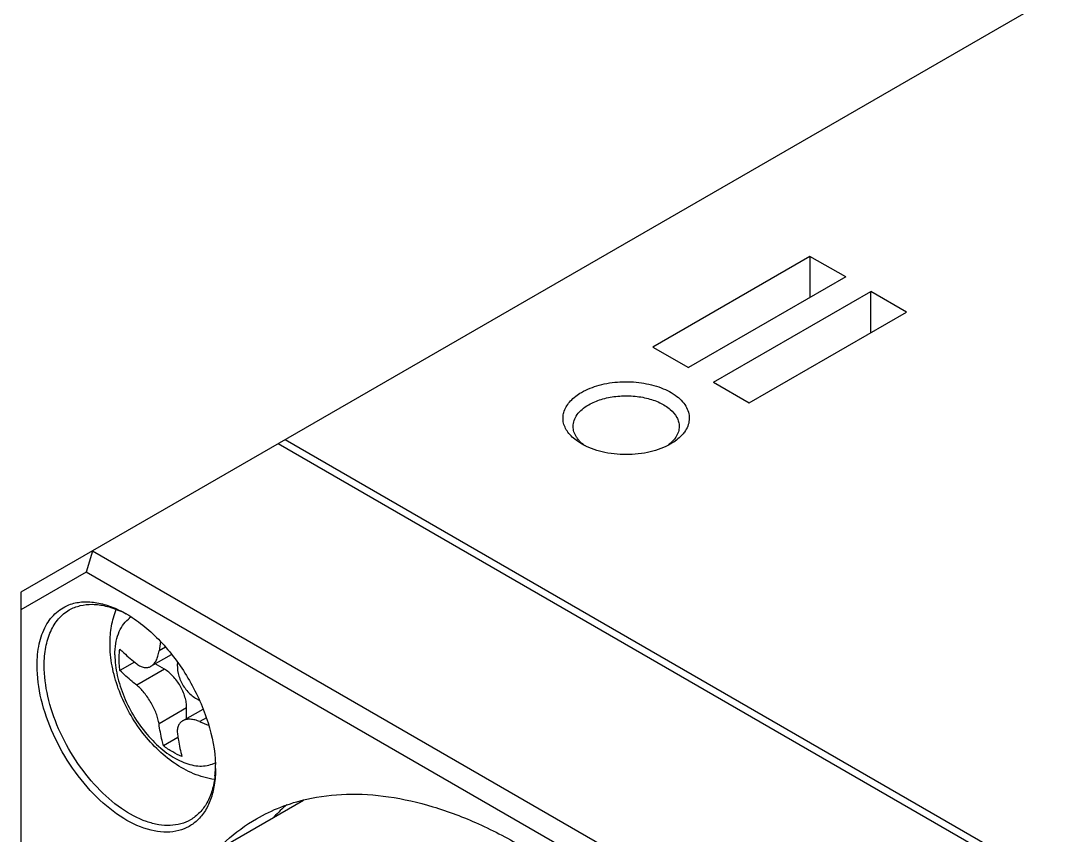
# Model space of a CAD drawing. Header units: millimetres. Extents: x 5 to 292, y 5 to 205.
# Drawn here: x 245.67 to 259.52, y 172.13 to 182.88 of the extents above; entities that cross this region are included whole.
import ezdxf

# ---------------------------------------------------------------- set-up
doc = ezdxf.new("R2010")
doc.units = ezdxf.units.MM
doc.header["$LTSCALE"] = 16.335
doc.layers.get('0').update_dxf_attribs({"linetype": 'CONTINUOUS'})
doc.layers.add('3_ALL_AXES', color=7, linetype='CONTINUOUS')
doc.layers.add('7_ALL_FEATURES', color=7, linetype='CONTINUOUS')

msp = doc.modelspace()

# ---------------------------------------------------------------- linework, layer by layer
at = {"color": 7, "linetype": 'Continuous'}
for p, q in [((262.308, 184.94), (245.667, 175.333)), ((256.085, 179.769), (254.011, 178.572)), ((256.085, 179.769), (256.085, 179.225)), ((256.557, 179.497), (256.085, 179.769)), ((256.557, 179.497), (254.483, 178.3)), ((254.813, 178.109), (256.887, 179.307)), ((256.887, 178.762), (256.887, 179.307)), ((257.358, 179.034), (256.887, 179.307)), ((255.284, 177.837), (257.358, 179.034)), ((254.011, 178.572), (254.483, 178.3)), ((254.813, 178.109), (255.284, 177.837)), ((260.611, 170.625), (249.062, 177.293)), ((260.705, 170.679), (249.156, 177.347)), ((246.61, 175.877), (246.527, 175.599)), ((258.16, 169.209), (246.61, 175.877)), ((246.527, 175.599), (245.667, 175.102)), ((257.96, 168.998), (246.527, 175.599)), ((245.667, 175.333), (245.667, 152.103)), ((249.396, 172.585), (247.978, 171.766))]:
    msp.add_line(p, q, dxfattribs=at)
for centre, radius, start, end in [((246.443, 173.887), 1.312, 62.1029, 66.3645), ((246.263, 173.67), 1.591, 58.9783, 59.9967), ((246.237, 173.627), 1.64, 58.1008, 58.979), ((246.892, 173.056), 1.344, 353.6755, 357.8308), ((246.599, 173.005), 1.637, 1.0209, 1.9031), ((246.651, 173.006), 1.586, 0.003, 1.0217), ((250.759, 170.684), 2.429, 130.5936, 136.1306)]:
    msp.add_arc(centre, radius, start, end, dxfattribs=at)
for points, knots in [([(253.068, 177.973), (253.141, 178.015), (253.308, 178.08), (253.578, 178.121), (253.856, 178.109), (254.113, 178.046), (254.296, 177.952), (254.403, 177.854), (254.457, 177.776), (254.489, 177.694), (254.494, 177.608), (254.474, 177.524), (254.445, 177.473), (254.428, 177.449)], [0, 0, 0, 0, 0.135445, 0.285197, 0.43837, 0.583171, 0.709983, 0.76534, 0.815556, 0.861881, 0.906401, 0.951662, 1, 1, 1, 1]), ([(252.888, 177.449), (252.859, 177.489), (252.826, 177.559), (252.822, 177.657), (252.844, 177.755), (252.922, 177.874), (253.015, 177.942), (253.068, 177.973)], [0, 0, 0, 0, 0.235858, 0.347759, 0.461261, 0.708315, 1, 1, 1, 1]), ([(253.163, 177.81), (253.215, 177.84), (253.332, 177.888), (253.523, 177.926), (253.725, 177.932), (253.922, 177.904), (254.098, 177.846), (254.238, 177.76), (254.32, 177.666), (254.352, 177.585), (254.358, 177.544), (254.358, 177.524)], [0, 0, 0, 0, 0.128739, 0.27039, 0.417612, 0.562022, 0.695751, 0.813066, 0.912472, 0.957121, 1, 1, 1, 1]), ([(252.958, 177.524), (252.958, 177.551), (252.968, 177.606), (253.01, 177.684), (253.076, 177.754), (253.132, 177.792), (253.163, 177.81)], [0, 0, 0, 0, 0.217773, 0.450901, 0.710364, 1, 1, 1, 1]), ([(253.068, 177.293), (253.05, 177.303), (252.982, 177.346), (252.922, 177.401), (252.888, 177.449)], [0, 0, 0, 0, 0.271668, 1, 1, 1, 1]), ([(253.002, 177.383), (252.988, 177.404), (252.966, 177.45), (252.958, 177.5), (252.958, 177.524)], [0, 0, 0, 0, 0.514395, 1, 1, 1, 1]), ([(254.428, 177.449), (254.417, 177.434), (254.366, 177.372), (254.3, 177.323), (254.247, 177.293)], [0, 0, 0, 0, 0.230106, 1, 1, 1, 1]), ([(254.358, 177.524), (254.358, 177.5), (254.35, 177.45), (254.327, 177.404), (254.314, 177.383)], [0, 0, 0, 0, 0.485657, 1, 1, 1, 1]), ([(253.043, 177.33), (253.039, 177.334), (253.024, 177.351), (253.011, 177.369), (253.002, 177.383)], [0, 0, 0, 0, 0.257739, 1, 1, 1, 1]), ([(253.119, 177.266), (253.112, 177.271), (253.085, 177.29), (253.06, 177.312), (253.043, 177.33)], [0, 0, 0, 0, 0.260532, 1, 1, 1, 1]), ([(254.247, 177.293), (254.163, 177.244), (253.969, 177.174), (253.658, 177.14), (253.347, 177.174), (253.152, 177.244), (253.068, 177.293)], [0, 0, 0, 0, 0.237237, 0.500001, 0.762781, 1, 1, 1, 1]), ([(254.314, 177.383), (254.308, 177.374), (254.28, 177.336), (254.246, 177.303), (254.218, 177.282)], [0, 0, 0, 0, 0.235225, 1, 1, 1, 1]), ([(245.88, 174.367), (245.88, 174.463), (245.896, 174.643), (245.98, 174.888), (246.124, 175.075), (246.255, 175.151), (246.323, 175.175)], [0, 0, 0, 0, 0.292705, 0.55029, 0.780453, 1, 1, 1, 1]), ([(245.974, 174.367), (245.974, 174.448), (245.986, 174.602), (246.049, 174.814), (246.154, 174.986), (246.252, 175.069), (246.305, 175.099)], [0, 0, 0, 0, 0.289744, 0.549074, 0.782218, 1, 1, 1, 1]), ([(246.305, 175.099), (246.35, 175.125), (246.45, 175.164), (246.615, 175.181), (246.792, 175.156), (246.91, 175.115), (246.969, 175.089)], [0, 0, 0, 0, 0.224569, 0.46079, 0.717584, 1, 1, 1, 1]), ([(246.323, 175.175), (246.376, 175.193), (246.492, 175.214), (246.676, 175.201), (246.869, 175.145), (246.995, 175.084), (247.058, 175.047)], [0, 0, 0, 0, 0.218744, 0.454908, 0.714556, 1, 1, 1, 1]), ([(247.104, 175.02), (247.262, 174.922), (247.559, 174.662), (247.91, 174.178), (248.153, 173.633), (248.23, 173.245), (248.236, 173.059)], [0, 0, 0, 0, 0.238432, 0.499979, 0.761527, 1, 1, 1, 1]), ([(247.979, 172.306), (247.942, 172.274), (247.858, 172.218), (247.711, 172.17), (247.55, 172.16), (247.31, 172.197), (246.997, 172.342), (246.647, 172.626), (246.334, 173.004), (246.086, 173.442), (245.923, 173.902), (245.88, 174.217), (245.88, 174.367)], [0, 0, 0, 0, 0.043314, 0.087181, 0.133489, 0.183645, 0.297766, 0.430191, 0.575345, 0.724749, 0.869061, 1, 1, 1, 1]), ([(247.905, 172.328), (247.866, 172.305), (247.779, 172.269), (247.635, 172.248), (247.481, 172.259), (247.257, 172.319), (246.971, 172.476), (246.655, 172.756), (246.375, 173.114), (246.155, 173.52), (246.012, 173.943), (245.974, 174.23), (245.974, 174.367)], [0, 0, 0, 0, 0.04286, 0.08749, 0.135323, 0.187289, 0.304553, 0.438224, 0.58257, 0.729728, 0.87131, 1, 1, 1, 1]), ([(248.237, 173.006), (248.237, 172.933), (248.227, 172.793), (248.179, 172.598), (248.098, 172.432), (248.022, 172.343), (247.979, 172.306)], [0, 0, 0, 0, 0.285372, 0.545122, 0.781248, 1, 1, 1, 1]), ([(248.228, 172.908), (248.221, 172.843), (248.198, 172.721), (248.131, 172.555), (248.034, 172.42), (247.95, 172.354), (247.905, 172.328)], [0, 0, 0, 0, 0.282582, 0.539311, 0.775462, 1, 1, 1, 1]), ([(248.777, 172.342), (248.879, 172.402), (249.095, 172.505), (249.324, 172.574), (249.441, 172.601)], [0, 0, 0, 0, 0.496187, 1, 1, 1, 1]), ([(249.441, 172.601), (249.612, 172.64), (249.974, 172.683), (250.536, 172.646), (251.123, 172.511), (251.726, 172.281), (252.336, 171.959), (253.166, 171.402), (254.159, 170.506), (255.206, 169.21), (256.078, 167.743), (256.722, 166.193), (256.985, 165.12), (257.063, 164.593)], [0, 0, 0, 0, 0.043753, 0.090198, 0.139991, 0.193482, 0.250745, 0.311629, 0.442673, 0.582615, 0.726019, 0.867, 1, 1, 1, 1]), ([(248.254, 171.932), (248.293, 171.972), (248.452, 172.127), (248.633, 172.26), (248.777, 172.342)], [0, 0, 0, 0, 0.253212, 1, 1, 1, 1])]:
    msp.add_open_spline(points, degree=3, knots=knots, dxfattribs=at)
at = {"layer": '3_ALL_AXES', "color": 7, "linetype": 'Continuous'}
for centre, radius, start, end in [((247.328, 174.687), 0.379, 127.2074, 129.6837), ((247.324, 174.692), 0.374, 122.6763, 127.2097), ((248.061, 173.416), 0.376, 290.306, 297.3056)]:
    msp.add_arc(centre, radius, start, end, dxfattribs=at)
for points, knots in [([(246.843, 174.656), (246.843, 174.733), (246.855, 174.886), (246.896, 175.035), (246.924, 175.106)], [0, 0, 0, 0, 0.504428, 1, 1, 1, 1]), ([(246.907, 174.507), (246.907, 174.556), (246.914, 174.651), (246.947, 174.783), (247.003, 174.895), (247.056, 174.955), (247.086, 174.979)], [0, 0, 0, 0, 0.286034, 0.545729, 0.78151, 1, 1, 1, 1]), ([(248.22, 172.861), (248.127, 172.874), (247.94, 172.928), (247.684, 173.071), (247.451, 173.266), (247.246, 173.502), (247.076, 173.769), (246.946, 174.057), (246.863, 174.354), (246.843, 174.557), (246.843, 174.656)], [0, 0, 0, 0, 0.116641, 0.236324, 0.360597, 0.489225, 0.62019, 0.750561, 0.877611, 1, 1, 1, 1]), ([(246.907, 174.507), (246.907, 174.416), (246.932, 174.225), (247.023, 173.944), (247.165, 173.67), (247.346, 173.426), (247.524, 173.257), (247.675, 173.154), (247.785, 173.096), (247.894, 173.057), (248, 173.037), (248.1, 173.038), (248.162, 173.053), (248.191, 173.064)], [0, 0, 0, 0, 0.126594, 0.265634, 0.410579, 0.55386, 0.688187, 0.750209, 0.808087, 0.861639, 0.911018, 0.956796, 1, 1, 1, 1])]:
    msp.add_open_spline(points, degree=3, knots=knots, dxfattribs=at)
at = {"layer": '7_ALL_FEATURES', "color": 7, "linetype": 'Continuous'}
for p, q in [((247.577, 174.608), (247.49, 174.558)), ((247.165, 174.412), (246.974, 174.301)), ((247.384, 174.356), (247.656, 174.513)), ((247.561, 174.317), (247.439, 174.387)), ((247.561, 174.317), (247.195, 174.106)), ((247.855, 173.806), (247.49, 173.595)), ((247.801, 173.634), (248.072, 173.791)), ((247.855, 173.666), (247.855, 173.806)), ((248.116, 173.675), (248.028, 173.625)), ((247.739, 173.417), (247.548, 173.306))]:
    msp.add_line(p, q, dxfattribs=at)
for centre, radius, start, end in [((252.005, 173.992), 4.55, 171.2702, 172.865), ((249.809, 177.849), 4.585, 247.1412, 248.724)]:
    msp.add_arc(centre, radius, start, end, dxfattribs=at)
for points, knots in [([(246.963, 174.448), (246.963, 174.46), (246.964, 174.505), (246.968, 174.55), (246.974, 174.583)], [0, 0, 0, 0, 0.258829, 1, 1, 1, 1]), ([(246.974, 174.583), (246.991, 174.566), (247.062, 174.498), (247.137, 174.434), (247.195, 174.388)], [0, 0, 0, 0, 0.244395, 1, 1, 1, 1]), ([(247.384, 174.356), (247.399, 174.364), (247.426, 174.387), (247.456, 174.434), (247.478, 174.492), (247.487, 174.535), (247.49, 174.558)], [0, 0, 0, 0, 0.209675, 0.44358, 0.707132, 1, 1, 1, 1]), ([(246.974, 174.301), (246.972, 174.314), (246.966, 174.363), (246.963, 174.412), (246.963, 174.448)], [0, 0, 0, 0, 0.257351, 1, 1, 1, 1]), ([(247.195, 174.388), (247.21, 174.375), (247.241, 174.355), (247.291, 174.338), (247.341, 174.337), (247.371, 174.348), (247.384, 174.356)], [0, 0, 0, 0, 0.285629, 0.539861, 0.772401, 1, 1, 1, 1]), ([(247.733, 174.41), (247.728, 174.361), (247.736, 174.257), (247.794, 174.112), (247.891, 173.988), (247.977, 173.929), (248.022, 173.909)], [0, 0, 0, 0, 0.241701, 0.499913, 0.75818, 1, 1, 1, 1]), ([(247.195, 174.106), (247.175, 174.121), (247.099, 174.183), (247.026, 174.25), (246.974, 174.301)], [0, 0, 0, 0, 0.255739, 1, 1, 1, 1]), ([(247.855, 173.806), (247.855, 173.83), (247.851, 173.878), (247.828, 173.978), (247.774, 174.1), (247.695, 174.207), (247.621, 174.277), (247.581, 174.305), (247.561, 174.317)], [0, 0, 0, 0, 0.114224, 0.237557, 0.500001, 0.762445, 0.885777, 1, 1, 1, 1]), ([(247.49, 173.595), (247.486, 173.617), (247.476, 173.663), (247.445, 173.758), (247.388, 173.877), (247.313, 173.986), (247.247, 174.061), (247.212, 174.092), (247.195, 174.106)], [0, 0, 0, 0, 0.110039, 0.232562, 0.49992, 0.767334, 0.889912, 1, 1, 1, 1]), ([(247.548, 173.306), (247.542, 173.329), (247.518, 173.425), (247.5, 173.522), (247.49, 173.595)], [0, 0, 0, 0, 0.244395, 1, 1, 1, 1]), ([(247.801, 173.634), (247.788, 173.627), (247.763, 173.606), (247.739, 173.563), (247.729, 173.511), (247.731, 173.474), (247.734, 173.454)], [0, 0, 0, 0, 0.227655, 0.460199, 0.714408, 1, 1, 1, 1]), ([(248.028, 173.625), (248.007, 173.633), (247.966, 173.648), (247.904, 173.658), (247.849, 173.654), (247.815, 173.642), (247.801, 173.634)], [0, 0, 0, 0, 0.292907, 0.556481, 0.790379, 1, 1, 1, 1]), ([(247.734, 173.454), (247.737, 173.43), (247.753, 173.332), (247.774, 173.236), (247.792, 173.165)], [0, 0, 0, 0, 0.255739, 1, 1, 1, 1]), ([(247.792, 173.165), (247.75, 173.181), (247.665, 173.223), (247.587, 173.276), (247.548, 173.306)], [0, 0, 0, 0, 0.478385, 1, 1, 1, 1])]:
    msp.add_open_spline(points, degree=3, knots=knots, dxfattribs=at)

doc.saveas('drawing.dxf')
